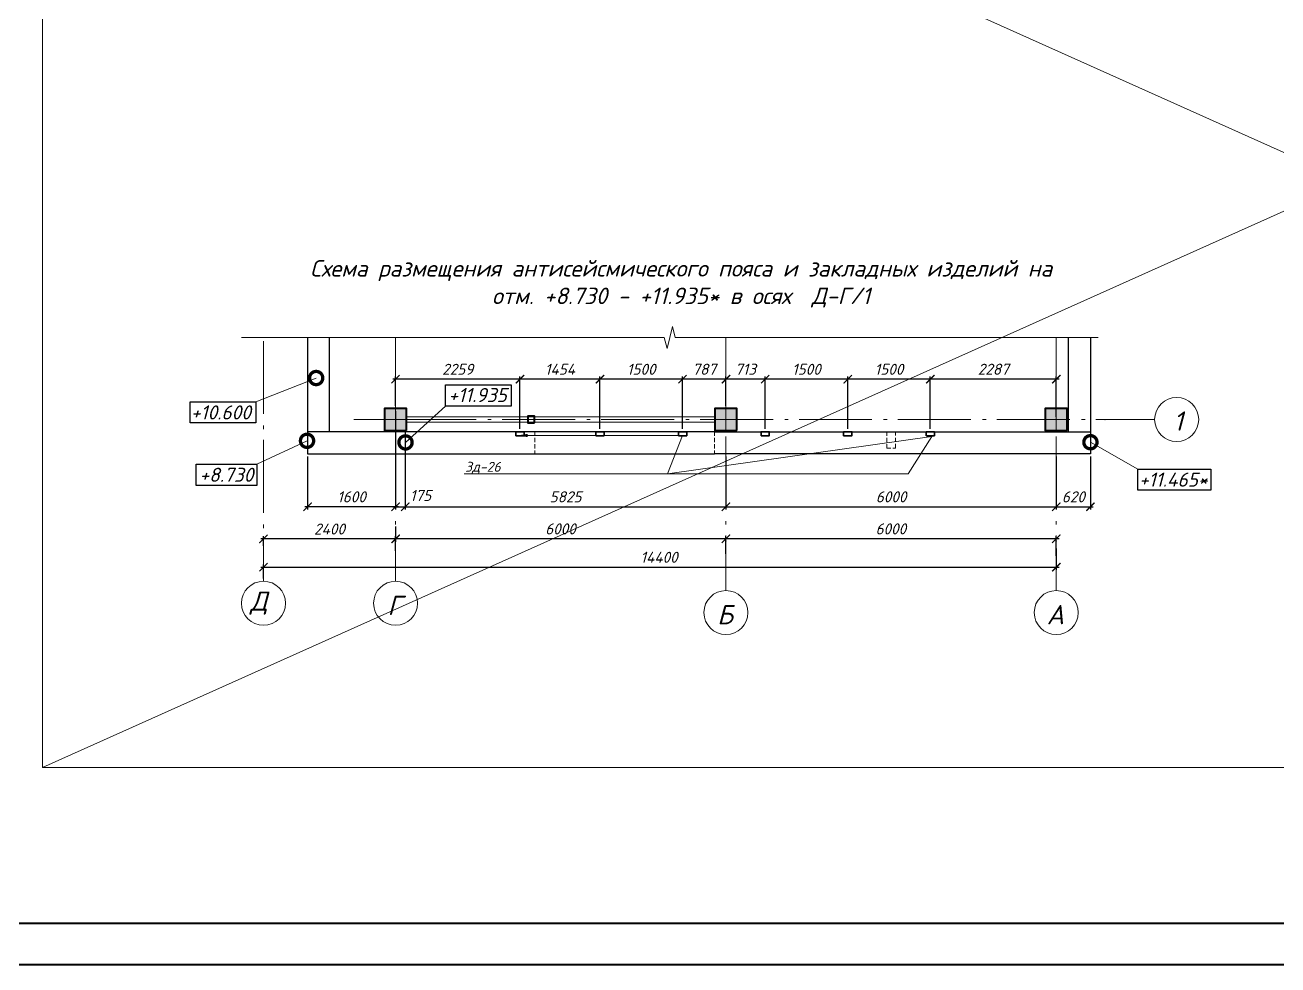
# Model space of a CAD drawing. Header units: millimetres. Extents: x -261261 to 40490, y -238222 to -44846.
# Drawn here: x -220414 to -197658, y -123214 to -106135 of the extents above; entities that cross this region are included whole.
import ezdxf
from ezdxf import colors
from ezdxf.entities.mleader import LeaderData, LeaderLine
from ezdxf.enums import TextEntityAlignment as Align
from ezdxf.math import Vec2, Vec3

# ---------------------------------------------------------------- set-up
doc = ezdxf.new("R2010")
doc.units = ezdxf.units.MM
doc.header["$MEASUREMENT"] = 0
doc.linetypes.add('Double Dashed', pattern=[1797.222233, 1325, -211.666656, 63.333344, -197.222233])
doc.linetypes.add('штриховаяX2', pattern=[38.1, 25.4, -12.7])
doc.layers.get('0').update_dxf_attribs({"lineweight": 5})
for name, color, linetype, lineweight in [('#Бетон', 10, 'Continuous', 35), ('#Выноски', 150, 'Continuous', 15), ('#Оси', 7, 'Continuous', 5), ('0_Ном._пера__99', 7, 'Continuous', 40), ('k_ Размеры', 7, 'Continuous', 15), ('колонны_Ном._пера__94', 252, 'Continuous', 13), ('колонны_Ном._пера__99', 7, 'Continuous', 40), ('Конструкции', 160, 'Continuous', 5), ('оси_Ном._пера__96', 7, 'Continuous', 5), ('оси_Ном._пера__97', 7, 'Continuous', 20), ('размеры', 7, 'Continuous', 5), ('чертеж_Ном._пера__98', 7, 'Continuous', 35)]:
    doc.layers.add(name, color=color, linetype=linetype, lineweight=lineweight)
for name, color, linetype in [('#стены наруж', 7, 'Continuous'), ('колонны', 7, 'Continuous'), ('текст', 7, 'Continuous')]:
    doc.layers.add(name, color=color, linetype=linetype)
doc.styles.add('GOST 2.304', font='isocpeui.ttf')
doc.styles.get("Standard").update_dxf_attribs({"font": 'isocpeui.ttf'})
doc.styles.add('STEP PR', font='isocpeui.ttf')
doc.dimstyles.get("Standard").update_dxf_attribs({"dimtxt": 200, "dimasz": 150, "dimexe": 50, "dimexo": 50, "dimgap": 80, "dimtad": 1, "dimdec": 0, "dimzin": 0, "dimdsep": 46, "dimtxsty": 'Standard', "dimblk": 'ARCHTICK', "dimcen": 5, "dimdle": 50, "dimadec": 0, "dimazin": 0, "dimtfac": 1, "dimtdec": 0, "dimtofl": 0, "dimtmove": 1, "dimatfit": 3, "dimfxl": 1, "dimtolj": 1, "dimtzin": 0, "dimarcsym": 0})

# ---------------------------------------------------------------- blocks, each defined once
blk = doc.blocks.new('_ArchTick')
at = {"color": 0, "linetype": 'ByBlock', "const_width": 0.15}
blk.add_lwpolyline([(-0.5, -0.5), (0.5, 0.5)], dxfattribs=at)
blk = doc.blocks.new('*D349')
at = {"layer": 'Defpoints', "color": 0, "transparency": 16777216}
for p in [(-207684, -115470), (-207684, -115792), (-201684, -115830)]:
    blk.add_point(p, dxfattribs=at)
at = {"layer": 'размеры', "color": 0, "lineweight": -2, "transparency": 16777216}
for p, q in [((-201634, -115470), (-207734, -115470)), ((-207684, -115742), (-207684, -115420)), ((-201684, -115780), (-201684, -115420))]:
    blk.add_line(p, q, dxfattribs=at)
at = {"layer": 'размеры', "color": 0, "lineweight": -2, "transparency": 16777216, "xscale": 150, "yscale": 150, "zscale": 150, "rotation": 180}
blk.add_blockref('_ArchTick', (-207684, -115470), dxfattribs=at)
at = {"layer": 'размеры', "color": 0, "lineweight": -2, "transparency": 16777216, "xscale": 150, "yscale": 150, "zscale": 150}
blk.add_blockref('_ArchTick', (-201684, -115470), dxfattribs=at)
at = {"layer": 'размеры', "color": 0, "transparency": 16777216, "insert": (-204689, -115290), "char_height": 200, "attachment_point": 5}
blk.add_mtext('\\A1;6000', dxfattribs=at)
blk = doc.blocks.new('*D350')
at = {"layer": 'Defpoints', "color": 0, "transparency": 16777216}
for p in [(-213684, -115470), (-213684, -115741), (-207684, -115792)]:
    blk.add_point(p, dxfattribs=at)
at = {"layer": 'размеры', "color": 0, "lineweight": -2, "transparency": 16777216}
for p, q in [((-207634, -115470), (-213734, -115470)), ((-213684, -115691), (-213684, -115420)), ((-207684, -115742), (-207684, -115420))]:
    blk.add_line(p, q, dxfattribs=at)
at = {"layer": 'размеры', "color": 0, "lineweight": -2, "transparency": 16777216, "xscale": 150, "yscale": 150, "zscale": 150, "rotation": 180}
blk.add_blockref('_ArchTick', (-213684, -115470), dxfattribs=at)
at = {"layer": 'размеры', "color": 0, "lineweight": -2, "transparency": 16777216, "xscale": 150, "yscale": 150, "zscale": 150}
blk.add_blockref('_ArchTick', (-207684, -115470), dxfattribs=at)
at = {"layer": 'размеры', "color": 0, "transparency": 16777216, "insert": (-210689, -115290), "char_height": 200, "attachment_point": 5}
blk.add_mtext('\\A1;6000', dxfattribs=at)
blk = doc.blocks.new('*D351')
at = {"layer": 'Defpoints', "color": 0, "transparency": 16777216}
for p in [(-201684, -115597), (-201684, -115986), (-216084, -116242)]:
    blk.add_point(p, dxfattribs=at)
at = {"layer": 'размеры', "color": 0, "lineweight": -2, "transparency": 16777216}
for p, q in [((-201684, -115647), (-201684, -116036)), ((-216134, -115986), (-201634, -115986)), ((-216084, -116192), (-216084, -115936))]:
    blk.add_line(p, q, dxfattribs=at)
at = {"layer": 'размеры', "color": 0, "lineweight": -2, "transparency": 16777216, "xscale": 150, "yscale": 150, "zscale": 150, "rotation": 180}
blk.add_blockref('_ArchTick', (-216084, -115986), dxfattribs=at)
at = {"layer": 'размеры', "color": 0, "lineweight": -2, "transparency": 16777216, "xscale": 150, "yscale": 150, "zscale": 150}
blk.add_blockref('_ArchTick', (-201684, -115986), dxfattribs=at)
at = {"layer": 'размеры', "color": 0, "transparency": 16777216, "insert": (-208898, -115806), "char_height": 200, "attachment_point": 5}
blk.add_mtext('\\A1;14400', dxfattribs=at)
blk = doc.blocks.new('*D352')
at = {"layer": 'Defpoints', "color": 0, "transparency": 16777216}
for p in [(-213684, -115198), (-216084, -115473), (-216084, -115649)]:
    blk.add_point(p, dxfattribs=at)
at = {"layer": 'размеры', "color": 0, "lineweight": -2, "transparency": 16777216}
for p, q in [((-213684, -115248), (-213684, -115523)), ((-213634, -115473), (-216134, -115473)), ((-216084, -115599), (-216084, -115423))]:
    blk.add_line(p, q, dxfattribs=at)
at = {"layer": 'размеры', "color": 0, "lineweight": -2, "transparency": 16777216, "xscale": 150, "yscale": 150, "zscale": 150, "rotation": 180}
blk.add_blockref('_ArchTick', (-216084, -115473), dxfattribs=at)
at = {"layer": 'размеры', "color": 0, "lineweight": -2, "transparency": 16777216, "xscale": 150, "yscale": 150, "zscale": 150}
blk.add_blockref('_ArchTick', (-213684, -115473), dxfattribs=at)
at = {"layer": 'размеры', "color": 0, "transparency": 16777216, "insert": (-214884, -115293), "char_height": 200, "attachment_point": 5}
blk.add_mtext('\\A1;2400', dxfattribs=at)
blk = doc.blocks.new('Колонна_15_1', base_point=(22379, 71856))
at = {"layer": 'колонны_Ном._пера__94', "linetype": 'Continuous', "true_color": 0x7d7d7d}
blk.add_hatch(color=8, dxfattribs=at).paths.add_polyline_path([(22179, 71647), (22579, 71647), (22579, 72047), (22179, 72047)])
blk.add_hatch(color=8, dxfattribs=at).paths.add_polyline_path([(22179, 71647), (22579, 71647), (22579, 72047), (22179, 72047)])
at = {"layer": 'колонны_Ном._пера__99', "linetype": 'Continuous', "flags": 128}
blk.add_lwpolyline([(22179, 71647), (22579, 71647), (22579, 72047), (22179, 72047)], close=True, dxfattribs=at)
at = {"layer": 'колонны_Ном._пера__99', "color": 8, "linetype": 'Continuous', "true_color": 0x737373, "flags": 128}
blk.add_lwpolyline([(22179, 71647), (22579, 71647), (22579, 72047), (22179, 72047)], close=True, dxfattribs=at)
at = {"layer": 'оси_Ном._пера__96', "color": 253, "lineweight": 5, "true_color": 0x9c9c9c}
for points in [[(22379, 72047), (22379, 71647)], [(22379, 72047), (22379, 71647)], [(22179, 71847), (22579, 71847)], [(22179, 71847), (22579, 71847)]]:
    blk.add_lwpolyline(points, dxfattribs=at)
blk = doc.blocks.new('Связ001')
at = {"layer": 'Конструкции', "color": 102, "linetype": 'Continuous', "lineweight": 9}
blk.add_lwpolyline([(5837, 0), (5837, 100), (0, 100), (0, 0), (5837, 0)], dxfattribs=at)
blk = doc.blocks.new('*U369')
at = {"color": 0, "linetype": 'ByBlock', "lineweight": -2}
for p, q in [((47.99, 0), (48.31, 1.25)), ((48.31, 1.25), (48.93, -1.25)), ((47.99, 0), (0, 0)), ((48.93, -1.25), (49.24, 0)), ((97.24, 0), (49.24, 0))]:
    blk.add_line(p, q, dxfattribs=at)
blk = doc.blocks.new('_DotSmall')
at = {"color": 0, "linetype": 'ByBlock', "const_width": 0.5}
blk.add_lwpolyline([(-0.0625, 0, 1), (0.0625, 0, 1)], format="xyb", close=True, dxfattribs=at)
blk = doc.blocks.new('*D361')
at = {"color": 0, "lineweight": -2, "transparency": 16777216}
for p, q in [((-213684, -113154), (-213684, -114938)), ((-213509, -113574), (-213509, -114938)), ((-213734, -114888), (-213459, -114888))]:
    blk.add_line(p, q, dxfattribs=at)
at = {"layer": 'Defpoints', "color": 0, "transparency": 16777216}
for p in [(-213684, -113104), (-213509, -113524), (-213509, -114888)]:
    blk.add_point(p, dxfattribs=at)
at = {"color": 0, "lineweight": -2, "transparency": 16777216, "xscale": 150, "yscale": 150, "zscale": 150, "rotation": 180}
blk.add_blockref('_ArchTick', (-213684, -114888), dxfattribs=at)
at = {"color": 0, "lineweight": -2, "transparency": 16777216, "xscale": 150, "yscale": 150, "zscale": 150}
blk.add_blockref('_ArchTick', (-213509, -114888), dxfattribs=at)
at = {"color": 0, "transparency": 16777216, "insert": (-213230, -114684), "char_height": 200, "attachment_point": 5}
blk.add_mtext('\\A1;175', dxfattribs=at)
blk = doc.blocks.new('*D362')
at = {"color": 0, "lineweight": -2, "transparency": 16777216}
for p, q in [((-213684, -113574), (-213684, -114938)), ((-215284, -113974), (-215284, -114938)), ((-213634, -114888), (-215334, -114888))]:
    blk.add_line(p, q, dxfattribs=at)
at = {"layer": 'Defpoints', "color": 0, "transparency": 16777216}
for p in [(-213684, -113524), (-215284, -113924), (-215284, -114888)]:
    blk.add_point(p, dxfattribs=at)
at = {"color": 0, "lineweight": -2, "transparency": 16777216, "xscale": 150, "yscale": 150, "zscale": 150, "rotation": 180}
blk.add_blockref('_ArchTick', (-215284, -114888), dxfattribs=at)
at = {"color": 0, "lineweight": -2, "transparency": 16777216, "xscale": 150, "yscale": 150, "zscale": 150}
blk.add_blockref('_ArchTick', (-213684, -114888), dxfattribs=at)
at = {"color": 0, "transparency": 16777216, "insert": (-214484, -114708), "char_height": 200, "attachment_point": 5}
blk.add_mtext('\\A1;1600', dxfattribs=at)
blk = doc.blocks.new('*D363')
at = {"color": 0, "lineweight": -2, "transparency": 16777216}
for p, q in [((-213509, -113574), (-213509, -114938)), ((-207684, -113974), (-207684, -114938)), ((-213559, -114888), (-207634, -114888))]:
    blk.add_line(p, q, dxfattribs=at)
at = {"layer": 'Defpoints', "color": 0, "transparency": 16777216}
for p in [(-213509, -113524), (-207684, -113924), (-207684, -114888)]:
    blk.add_point(p, dxfattribs=at)
at = {"color": 0, "lineweight": -2, "transparency": 16777216, "xscale": 150, "yscale": 150, "zscale": 150, "rotation": 180}
blk.add_blockref('_ArchTick', (-213509, -114888), dxfattribs=at)
at = {"color": 0, "lineweight": -2, "transparency": 16777216, "xscale": 150, "yscale": 150, "zscale": 150}
blk.add_blockref('_ArchTick', (-207684, -114888), dxfattribs=at)
at = {"color": 0, "transparency": 16777216, "insert": (-210597, -114708), "char_height": 200, "attachment_point": 5}
blk.add_mtext('\\A1;5825', dxfattribs=at)
blk = doc.blocks.new('*D364')
at = {"color": 0, "lineweight": -2, "transparency": 16777216}
for p, q in [((-207684, -113974), (-207684, -114938)), ((-201684, -113974), (-201684, -114938)), ((-207734, -114888), (-201634, -114888))]:
    blk.add_line(p, q, dxfattribs=at)
at = {"layer": 'Defpoints', "color": 0, "transparency": 16777216}
for p in [(-207684, -113924), (-201684, -113924), (-201684, -114888)]:
    blk.add_point(p, dxfattribs=at)
at = {"color": 0, "lineweight": -2, "transparency": 16777216, "xscale": 150, "yscale": 150, "zscale": 150, "rotation": 180}
blk.add_blockref('_ArchTick', (-207684, -114888), dxfattribs=at)
at = {"color": 0, "lineweight": -2, "transparency": 16777216, "xscale": 150, "yscale": 150, "zscale": 150}
blk.add_blockref('_ArchTick', (-201684, -114888), dxfattribs=at)
at = {"color": 0, "transparency": 16777216, "insert": (-204684, -114708), "char_height": 200, "attachment_point": 5}
blk.add_mtext('\\A1;6000', dxfattribs=at)
blk = doc.blocks.new('*D365')
at = {"color": 0, "lineweight": -2, "transparency": 16777216}
for p, q in [((-201684, -113974), (-201684, -114938)), ((-201064, -113974), (-201064, -114938)), ((-201734, -114888), (-201014, -114888))]:
    blk.add_line(p, q, dxfattribs=at)
at = {"layer": 'Defpoints', "color": 0, "transparency": 16777216}
for p in [(-201684, -113924), (-201064, -113924), (-201064, -114888)]:
    blk.add_point(p, dxfattribs=at)
at = {"color": 0, "lineweight": -2, "transparency": 16777216, "xscale": 150, "yscale": 150, "zscale": 150, "rotation": 180}
blk.add_blockref('_ArchTick', (-201684, -114888), dxfattribs=at)
at = {"color": 0, "lineweight": -2, "transparency": 16777216, "xscale": 150, "yscale": 150, "zscale": 150}
blk.add_blockref('_ArchTick', (-201064, -114888), dxfattribs=at)
at = {"color": 0, "transparency": 16777216, "insert": (-201374, -114708), "char_height": 200, "attachment_point": 5}
blk.add_mtext('\\A1;620', dxfattribs=at)
blk = doc.blocks.new('*D353')
at = {"layer": 'Defpoints', "color": 0, "transparency": 16777216}
for p in [(-203972, -112570), (-201684, -113304), (-203972, -113524)]:
    blk.add_point(p, dxfattribs=at)
at = {"layer": 'k_ Размеры', "color": 0, "lineweight": -2, "transparency": 16777216}
for p, q in [((-201634, -112570), (-204022, -112570)), ((-203972, -113474), (-203972, -112520)), ((-201684, -113254), (-201684, -112520))]:
    blk.add_line(p, q, dxfattribs=at)
at = {"layer": 'k_ Размеры', "color": 0, "lineweight": -2, "transparency": 16777216, "xscale": 150, "yscale": 150, "zscale": 150, "rotation": 180}
blk.add_blockref('_ArchTick', (-203972, -112570), dxfattribs=at)
at = {"layer": 'k_ Размеры', "color": 0, "lineweight": -2, "transparency": 16777216, "xscale": 150, "yscale": 150, "zscale": 150}
blk.add_blockref('_ArchTick', (-201684, -112570), dxfattribs=at)
at = {"layer": 'k_ Размеры', "color": 0, "transparency": 16777216, "insert": (-202828, -112389), "char_height": 200, "attachment_point": 5}
blk.add_mtext('\\A1;2287', dxfattribs=at)
blk = doc.blocks.new('*D354')
at = {"layer": 'Defpoints', "color": 0, "transparency": 16777216}
for p in [(-205472, -112570), (-205472, -113524), (-203972, -113524)]:
    blk.add_point(p, dxfattribs=at)
at = {"layer": 'k_ Размеры', "color": 0, "lineweight": -2, "transparency": 16777216}
for p, q in [((-203922, -112570), (-205522, -112570)), ((-205472, -113474), (-205472, -112520)), ((-203972, -113474), (-203972, -112520))]:
    blk.add_line(p, q, dxfattribs=at)
at = {"layer": 'k_ Размеры', "color": 0, "lineweight": -2, "transparency": 16777216, "xscale": 150, "yscale": 150, "zscale": 150, "rotation": 180}
blk.add_blockref('_ArchTick', (-205472, -112570), dxfattribs=at)
at = {"layer": 'k_ Размеры', "color": 0, "lineweight": -2, "transparency": 16777216, "xscale": 150, "yscale": 150, "zscale": 150}
blk.add_blockref('_ArchTick', (-203972, -112570), dxfattribs=at)
at = {"layer": 'k_ Размеры', "color": 0, "transparency": 16777216, "insert": (-204722, -112390), "char_height": 200, "attachment_point": 5}
blk.add_mtext('\\A1;1500', dxfattribs=at)
blk = doc.blocks.new('*D355')
at = {"layer": 'Defpoints', "color": 0, "transparency": 16777216}
for p in [(-206972, -112570), (-206972, -113524), (-205472, -113524)]:
    blk.add_point(p, dxfattribs=at)
at = {"layer": 'k_ Размеры', "color": 0, "lineweight": -2, "transparency": 16777216}
for p, q in [((-205422, -112570), (-207022, -112570)), ((-206972, -113474), (-206972, -112520)), ((-205472, -113474), (-205472, -112520))]:
    blk.add_line(p, q, dxfattribs=at)
at = {"layer": 'k_ Размеры', "color": 0, "lineweight": -2, "transparency": 16777216, "xscale": 150, "yscale": 150, "zscale": 150, "rotation": 180}
blk.add_blockref('_ArchTick', (-206972, -112570), dxfattribs=at)
at = {"layer": 'k_ Размеры', "color": 0, "lineweight": -2, "transparency": 16777216, "xscale": 150, "yscale": 150, "zscale": 150}
blk.add_blockref('_ArchTick', (-205472, -112570), dxfattribs=at)
at = {"layer": 'k_ Размеры', "color": 0, "transparency": 16777216, "insert": (-206222, -112390), "char_height": 200, "attachment_point": 5}
blk.add_mtext('\\A1;1500', dxfattribs=at)
blk = doc.blocks.new('*D356')
at = {"layer": 'Defpoints', "color": 0, "transparency": 16777216}
for p in [(-207684, -112570), (-207684, -113102), (-206972, -113524)]:
    blk.add_point(p, dxfattribs=at)
at = {"layer": 'k_ Размеры', "color": 0, "lineweight": -2, "transparency": 16777216}
for p, q in [((-206922, -112570), (-207734, -112570)), ((-207684, -113052), (-207684, -112520)), ((-206972, -113474), (-206972, -112520))]:
    blk.add_line(p, q, dxfattribs=at)
at = {"layer": 'k_ Размеры', "color": 0, "lineweight": -2, "transparency": 16777216, "xscale": 150, "yscale": 150, "zscale": 150, "rotation": 180}
blk.add_blockref('_ArchTick', (-207684, -112570), dxfattribs=at)
at = {"layer": 'k_ Размеры', "color": 0, "lineweight": -2, "transparency": 16777216, "xscale": 150, "yscale": 150, "zscale": 150}
blk.add_blockref('_ArchTick', (-206972, -112570), dxfattribs=at)
at = {"layer": 'k_ Размеры', "color": 0, "transparency": 16777216, "insert": (-207328, -112389), "char_height": 200, "attachment_point": 5}
blk.add_mtext('\\A1;713', dxfattribs=at)
blk = doc.blocks.new('*D357')
at = {"layer": 'Defpoints', "color": 0, "transparency": 16777216}
for p in [(-208472, -112570), (-207684, -113102), (-208472, -113524)]:
    blk.add_point(p, dxfattribs=at)
at = {"layer": 'k_ Размеры', "color": 0, "lineweight": -2, "transparency": 16777216}
for p, q in [((-207634, -112570), (-208522, -112570)), ((-208472, -113474), (-208472, -112520)), ((-207684, -113052), (-207684, -112520))]:
    blk.add_line(p, q, dxfattribs=at)
at = {"layer": 'k_ Размеры', "color": 0, "lineweight": -2, "transparency": 16777216, "xscale": 150, "yscale": 150, "zscale": 150, "rotation": 180}
blk.add_blockref('_ArchTick', (-208472, -112570), dxfattribs=at)
at = {"layer": 'k_ Размеры', "color": 0, "lineweight": -2, "transparency": 16777216, "xscale": 150, "yscale": 150, "zscale": 150}
blk.add_blockref('_ArchTick', (-207684, -112570), dxfattribs=at)
at = {"layer": 'k_ Размеры', "color": 0, "transparency": 16777216, "insert": (-208078, -112389), "char_height": 200, "attachment_point": 5}
blk.add_mtext('\\A1;787', dxfattribs=at)
blk = doc.blocks.new('*D358')
at = {"layer": 'Defpoints', "color": 0, "transparency": 16777216}
for p in [(-209972, -112570), (-209972, -113524), (-208472, -113524)]:
    blk.add_point(p, dxfattribs=at)
at = {"layer": 'k_ Размеры', "color": 0, "lineweight": -2, "transparency": 16777216}
for p, q in [((-208422, -112570), (-210022, -112570)), ((-209972, -113474), (-209972, -112520)), ((-208472, -113474), (-208472, -112520))]:
    blk.add_line(p, q, dxfattribs=at)
at = {"layer": 'k_ Размеры', "color": 0, "lineweight": -2, "transparency": 16777216, "xscale": 150, "yscale": 150, "zscale": 150, "rotation": 180}
blk.add_blockref('_ArchTick', (-209972, -112570), dxfattribs=at)
at = {"layer": 'k_ Размеры', "color": 0, "lineweight": -2, "transparency": 16777216, "xscale": 150, "yscale": 150, "zscale": 150}
blk.add_blockref('_ArchTick', (-208472, -112570), dxfattribs=at)
at = {"layer": 'k_ Размеры', "color": 0, "transparency": 16777216, "insert": (-209222, -112390), "char_height": 200, "attachment_point": 5}
blk.add_mtext('\\A1;1500', dxfattribs=at)
blk = doc.blocks.new('*D359')
at = {"layer": 'Defpoints', "color": 0, "transparency": 16777216}
for p in [(-211425, -112570), (-211425, -113524), (-209972, -113524)]:
    blk.add_point(p, dxfattribs=at)
at = {"layer": 'k_ Размеры', "color": 0, "lineweight": -2, "transparency": 16777216}
for p, q in [((-209922, -112570), (-211475, -112570)), ((-211425, -113474), (-211425, -112520)), ((-209972, -113474), (-209972, -112520))]:
    blk.add_line(p, q, dxfattribs=at)
at = {"layer": 'k_ Размеры', "color": 0, "lineweight": -2, "transparency": 16777216, "xscale": 150, "yscale": 150, "zscale": 150, "rotation": 180}
blk.add_blockref('_ArchTick', (-211425, -112570), dxfattribs=at)
at = {"layer": 'k_ Размеры', "color": 0, "lineweight": -2, "transparency": 16777216, "xscale": 150, "yscale": 150, "zscale": 150}
blk.add_blockref('_ArchTick', (-209972, -112570), dxfattribs=at)
at = {"layer": 'k_ Размеры', "color": 0, "transparency": 16777216, "insert": (-210698, -112390), "char_height": 200, "attachment_point": 5}
blk.add_mtext('\\A1;1454', dxfattribs=at)
blk = doc.blocks.new('*D360')
at = {"layer": 'Defpoints', "color": 0, "transparency": 16777216}
for p in [(-213684, -112570), (-213684, -113104), (-211425, -113524)]:
    blk.add_point(p, dxfattribs=at)
at = {"layer": 'k_ Размеры', "color": 0, "lineweight": -2, "transparency": 16777216}
for p, q in [((-211375, -112570), (-213734, -112570)), ((-213684, -113054), (-213684, -112520)), ((-211425, -113474), (-211425, -112520))]:
    blk.add_line(p, q, dxfattribs=at)
at = {"layer": 'k_ Размеры', "color": 0, "lineweight": -2, "transparency": 16777216, "xscale": 150, "yscale": 150, "zscale": 150, "rotation": 180}
blk.add_blockref('_ArchTick', (-213684, -112570), dxfattribs=at)
at = {"layer": 'k_ Размеры', "color": 0, "lineweight": -2, "transparency": 16777216, "xscale": 150, "yscale": 150, "zscale": 150}
blk.add_blockref('_ArchTick', (-211425, -112570), dxfattribs=at)
at = {"layer": 'k_ Размеры', "color": 0, "transparency": 16777216, "insert": (-212555, -112390), "char_height": 200, "attachment_point": 5}
blk.add_mtext('\\A1;2259', dxfattribs=at)

msp = doc.modelspace()

# ---------------------------------------------------------------- linework, layer by layer
at = {"layer": '#Бетон'}
for points in [[(-211500.3, -113599), (-211350.3, -113599), (-211350.3, -113524), (-211500.3, -113524), (-211500.3, -113599)], [(-210046.6, -113599), (-209896.6, -113599), (-209896.6, -113524), (-210046.6, -113524), (-210046.6, -113599)], [(-208546.6, -113599), (-208396.6, -113599), (-208396.6, -113524), (-208546.6, -113524), (-208546.6, -113599)], [(-207046.6, -113599), (-206896.6, -113599), (-206896.6, -113524), (-207046.6, -113524), (-207046.6, -113599)], [(-205546.6, -113599), (-205396.6, -113599), (-205396.6, -113524), (-205546.6, -113524), (-205546.6, -113599)], [(-204046.6, -113599), (-203896.6, -113599), (-203896.6, -113524), (-204046.6, -113524), (-204046.6, -113599)]]:
    msp.add_lwpolyline(points, dxfattribs=at)
at = {"layer": '#Бетон', "linetype": 'штриховаяX2', "lineweight": 9, "ltscale": 3}
for points in [[(-211153.9, -113524), (-211153.9, -113924)], [(-207894.2, -113524), (-207894.2, -113924)]]:
    msp.add_lwpolyline(points, dxfattribs=at)
msp.add_lwpolyline([(-204764.2, -113524), (-204764.2, -113824), (-204604.2, -113824), (-204604.2, -113524)], close=True, dxfattribs=at)
at = {"layer": '#стены наруж', "lineweight": 30}
msp.add_line((-213509.2, -113524), (-213509.2, -113924), dxfattribs=at)
for points in [[(-215284.2, -111815.3), (-215284.2, -113924), (-207894.2, -113924)], [(-214884.2, -113524), (-214884.2, -111815.3)], [(-201464.2, -113524), (-201464.2, -111815.3)], [(-201064.2, -111815.3), (-201064.2, -113924)], [(-207894.2, -113524), (-215284.2, -113524)], [(-207894.2, -113524), (-201064.2, -113524)], [(-201064.2, -113924), (-207894.2, -113924)]]:
    msp.add_lwpolyline(points, dxfattribs=at)
at = {"color": 3, "lineweight": 40}
for points in [[(-238376.9, -44845.8), (-11282.4, -44845.8), (-11282.4, -123214.4), (-238376.9, -123214.4)], [(-237626.3, -45596.4), (-12033, -45596.4), (-12033, -122463.8), (-237626.3, -122463.8)]]:
    msp.add_lwpolyline(points, close=True, dxfattribs=at)
msp.add_lwpolyline([(-220094.7, -98336.6), (-172624.4, -98336.6), (-172624.4, -119626.1), (-220094.7, -119626.1)], close=True)
for points in [[(-220094.7, -98336.6), (-172624.4, -119626.1)], [(-220094.7, -119626.1), (-172624.4, -98336.6)]]:
    msp.add_lwpolyline(points)
at = {"layer": 'Defpoints', "color": 8, "linetype": 'штриховаяX2', "lineweight": 5, "ltscale": 5, "true_color": 0x737373, "const_width": 0.5}
msp.add_lwpolyline([(-201484.2, -111815.3), (-201484.2, -113104), (-201884.2, -113104), (-201884.2, -111815.3)], dxfattribs=at)
at = {"layer": 'колонны_Ном._пера__99', "linetype": 'Continuous', "flags": 128}
msp.add_lwpolyline([(-211163.9, -113363.7), (-211163.9, -113243.7), (-211283.9, -113243.7), (-211283.9, -113363.7)], close=True, dxfattribs=at)
at = {"layer": 'оси_Ном._пера__96', "linetype": 'Double Dashed'}
for p, q in [((-216084.2, -111877.4), (-216084.2, -115573)), ((-213684.2, -111815.3), (-213684.2, -115341.9)), ((-207684.2, -111815.3), (-207684.2, -115510.9)), ((-213545.3, -113303.7), (-214445.3, -113303.7)), ((-213684.2, -115341.9), (-213684.2, -116241.9)), ((-216084.2, -115510.9), (-216084.2, -116241.9)), ((-207684.2, -115510.9), (-207684.2, -116410.9))]:
    msp.add_line(p, q, dxfattribs=at)
at = {"layer": 'оси_Ном._пера__96', "linetype": 'Double Dashed', "lineweight": 5}
for p, q in [((-201684.2, -111815.3), (-201684.2, -115510.9)), ((-213545.3, -113303.7), (-200797.6, -113303.7)), ((-200797.6, -113303.7), (-199897.6, -113303.7)), ((-201684.2, -115510.9), (-201684.2, -116410.9))]:
    msp.add_line(p, q, dxfattribs=at)
at = {"layer": 'оси_Ном._пера__96', "linetype": 'Double Dashed'}
for p in [(-200797.6, -113303.7), (-200797.6, -113303.7), (-213684.2, -115341.9), (-213684.2, -115341.9), (-207684.2, -115510.9), (-207684.2, -115510.9), (-201684.2, -115510.9), (-201684.2, -115510.9)]:
    msp.add_point(p, dxfattribs=at)
at = {"layer": 'оси_Ном._пера__97', "linetype": 'Continuous'}
for centre, major_axis, start_param, end_param in [((-199497.6, -113303.7), (-282.8, 282.8), 3.9269908, 10.2101761), ((-216084.2, -116641.9), (-282.8, 282.8), 2.3561945, 8.6393798), ((-213684.2, -116641.9), (-282.8, -282.8), 0.7853982, 7.0685835), ((-207684.2, -116810.9), (-282.8, 282.8), 2.3561945, 8.6393798), ((-201684.2, -116810.9), (-282.8, 282.8), 2.3561945, 8.6393798)]:
    msp.add_ellipse(centre, major_axis=major_axis, ratio=1, start_param=start_param, end_param=end_param, dxfattribs=at)
at = {"layer": 'текст'}
for points in [[(-212775.1, -112674.9), (-211587, -112674.9), (-211587, -113058.9), (-212775.1, -113058.9), (-212775.1, -112674.9)], [(-217412.4, -112982.2), (-216219.9, -112982.2), (-216219.9, -113366.2), (-217412.4, -113366.2), (-217412.4, -112982.2)], [(-217306.8, -114115.5), (-216204.9, -114115.5), (-216204.9, -114499.5), (-217306.8, -114499.5), (-217306.8, -114115.5)], [(-200202.3, -114202.7), (-198874.4, -114202.7), (-198874.4, -114586.7), (-200202.3, -114586.7), (-200202.3, -114202.7)]]:
    msp.add_lwpolyline(points, dxfattribs=at)

# ---------------------------------------------------------------- block references
at = {"xscale": -160, "yscale": 160, "zscale": 160, "rotation": 180}
msp.add_blockref('*U369', (-216482.1, -111815.3), dxfattribs=at)
at = {"layer": 'колонны', "rotation": 90}
for p in [(-213693.1, -113303.7), (-207693.1, -113302.4), (-201693.1, -113304)]:
    msp.add_blockref('Колонна_15_1', p, dxfattribs=at)
at = {"layer": 'чертеж_Ном._пера__98', "linetype": 'Continuous', "lineweight": 5, "xscale": 0.9584354169361498, "zscale": 1000, "rotation": 180}
msp.add_blockref('Связ001', (-207884.2, -113252.1), dxfattribs=at)

# ---------------------------------------------------------------- texts
at = {"layer": '#Оси', "linetype": 'Continuous', "ltscale": 100, "style": 'GOST 2.304'}
for s, p in [('1', (-199470.3, -113331.1)), ('Д', (-216167.2, -116603.2)), ('Г', (-213700.5, -116679.5)), ('Б', (-207700.5, -116848.5)), ('А', (-201700.5, -116848.5))]:
    msp.add_text(s, height=350, dxfattribs=at).set_placement(p, align=Align.MIDDLE_CENTER)
at = {"layer": '0_Ном._пера__99', "linetype": 'Continuous', "insert": (-208498, -110836.7), "char_height": 300, "width": 13692.351, "attachment_point": 5}
msp.add_mtext('Схема размещения антисейсмического пояса и закладных изделий на отм. +8.730 - +11.935* {\\C1;в осях  Д-Г/1}', dxfattribs=at)
at = {"layer": 'текст', "style": 'STEP PR'}
for s, p in [('+11.935', (-212194.4, -112857.9)), ('+10.600', (-216856.9, -113174.2)), ('+8.730', (-216755.9, -114307.5)), ('+11.465*', (-199559.8, -114394.7))]:
    msp.add_text(s, height=256, dxfattribs=at).set_placement(p, align=Align.MIDDLE_CENTER)

# ---------------------------------------------------------------- dimensions: what is measured, and where the dimension line sits
dim = msp.add_linear_dim(base=(-213509.2, -114887.7), p1=(-213684.2, -113103.7), p2=(-213509.2, -113524), angle=180, dimstyle='Standard')
dim.commit()
dim.dimension.update_dxf_attribs({"geometry": '*D361', "text_midpoint": (-213229.9, -114865), "dimtype": 160})
for base, p1, p2, picture, middle in [((-215284.2, -114887.7), (-213684.2, -113524), (-215284.2, -113924), '*D362', (-214484.2, -114707.7)), ((-207684.2, -114887.7), (-213509.2, -113524), (-207684.2, -113924), '*D363', (-210596.7, -114707.7)), ((-201684.2, -114887.7), (-207684.2, -113924), (-201684.2, -113924), '*D364', (-204684.2, -114707.7)), ((-201064.2, -114887.7), (-201684.2, -113924), (-201064.2, -113924), '*D365', (-201374.2, -114707.7))]:
    dim = msp.add_linear_dim(base=base, p1=p1, p2=p2, angle=180, dimstyle='Standard')
    dim.commit()
    dim.dimension.update_dxf_attribs({"geometry": picture, "text_midpoint": middle})
at = {"layer": 'k_ Размеры'}
for base, p1, p2, picture, middle in [((-213684.2, -112569.9), (-211425.3, -113524), (-213684.2, -113103.7), '*D360', (-212554.8, -112389.9)), ((-211425.3, -112569.9), (-209971.6, -113524), (-211425.3, -113524), '*D359', (-210698.5, -112389.9)), ((-209971.6, -112569.9), (-208471.6, -113524), (-209971.6, -113524), '*D358', (-209221.6, -112389.9)), ((-208471.6, -112569.9), (-207684.2, -113102.4), (-208471.6, -113524), '*D357', (-208077.9, -112388.6)), ((-207684.2, -112569.9), (-206971.6, -113524), (-207684.2, -113102.4), '*D356', (-207327.9, -112388.6)), ((-206971.6, -112569.9), (-205471.6, -113524), (-206971.6, -113524), '*D355', (-206221.6, -112389.9)), ((-205471.6, -112569.9), (-203971.6, -113524), (-205471.6, -113524), '*D354', (-204721.6, -112389.9)), ((-203971.6, -112569.9), (-201684.2, -113304), (-203971.6, -113524), '*D353', (-202827.9, -112388.6))]:
    dim = msp.add_linear_dim(base=base, p1=p1, p2=p2, angle=180, dimstyle='Standard', dxfattribs=at)
    dim.commit()
    dim.dimension.update_dxf_attribs({"geometry": picture, "text_midpoint": middle})
at = {"layer": 'размеры'}
dim = msp.add_linear_dim(base=(-216084.2, -115473.1), p1=(-213684.2, -115198.2), p2=(-216084.2, -115648.8), angle=180, dimstyle='Standard', dxfattribs=at)
dim.commit()
dim.dimension.update_dxf_attribs({"geometry": '*D352', "text_midpoint": (-214884.2, -115293.1)})
for base, p1, p2, picture, middle in [((-213684.2, -115470.4), (-207684.2, -115791.9), (-213684.2, -115741.5), '*D350', (-210689, -115470.4)), ((-207684.2, -115470.4), (-201684.2, -115830.2), (-207684.2, -115791.9), '*D349', (-204689, -115470.4))]:
    dim = msp.add_linear_dim(base=base, p1=p1, p2=p2, angle=180, dimstyle='Standard', dxfattribs=at)
    dim.commit()
    dim.dimension.update_dxf_attribs({"geometry": picture, "text_midpoint": middle, "dimtype": 160})
dim = msp.add_linear_dim(base=(-201684.2, -115986.3), p1=(-216084.2, -116241.9), p2=(-201684.2, -115597.4), dimstyle='Standard', dxfattribs=at)
dim.commit()
dim.dimension.update_dxf_attribs({"geometry": '*D351', "text_midpoint": (-208898.5, -115986.3), "dimtype": 160})

# ---------------------------------------------------------------- leaders
at = {"layer": '#Выноски'}
ml = msp.add_multileader_mtext('Standard', dxfattribs=at)
ml.set_content('\\A1; ', color=256, style='STEP PR')
ml.set_leader_properties(color=256, linetype='ByLayer', lineweight=-1)
ml.set_arrow_properties(name='DOTSMALL')
ml.build(insert=Vec2(0, 0))
ml.multileader.update_dxf_attribs({"text_left_attachment_type": 6, "text_right_attachment_type": 6, "dogleg_length": 0, "arrow_head_size": 480, "scale": 0.8})
ctx = ml.context
ctx.base_point, ctx.scale, ctx.char_height, ctx.arrow_head_size, ctx.landing_gap_size, ctx.plane_origin = Vec3(-216918.1, -112982.2), 0.8, 480, 480, 200, Vec3(-160200.2, -161001.4)
ctx.left_attachment, ctx.right_attachment, ctx.text_align_type = 6, 6, 1
notes = []
notes.append((ctx, [(1, (1, 1, 0), (-216219.9, -112982.2), (-1, 0), 0, [(1, [(-215126.9, -112549)], 0, [])])]))
ctx.mtext.insert, ctx.mtext.rotation, ctx.mtext.width, ctx.mtext.defined_height, ctx.mtext.alignment, ctx.mtext.flow_direction = Vec3(-216569, -112502.2), 6.2831853, 1386.881, 464.8, 2, 5
ml = msp.add_multileader_mtext('Standard', dxfattribs=at)
ml.set_content('\\A1; ', color=256, style='STEP PR')
ml.set_leader_properties(color=256, linetype='ByLayer', lineweight=-1)
ml.set_arrow_properties(name='DOTSMALL')
ml.build(insert=Vec2(0, 0))
ml.multileader.update_dxf_attribs({"text_left_attachment_type": 6, "text_right_attachment_type": 6, "dogleg_length": 0, "arrow_head_size": 480, "scale": 0.8})
ctx = ml.context
ctx.base_point, ctx.scale, ctx.char_height, ctx.arrow_head_size, ctx.landing_gap_size, ctx.plane_origin = Vec3(-212775.1, -113058.9), 0.8, 480, 480, 200, Vec3(-158577.1, -162171.6)
ctx.left_attachment, ctx.right_attachment, ctx.text_align_type = 6, 6, 1
notes.append((ctx, [(0, (1, 1, 0), (-212775.1, -113058.9), (1, 0), 0, [(1, [(-213503.8, -113719.2)], 0, [])])]))
ctx.mtext.insert, ctx.mtext.rotation, ctx.mtext.width, ctx.mtext.defined_height, ctx.mtext.alignment, ctx.mtext.flow_direction = Vec3(-212426, -112578.9), 6.2831853, 1386.881, 464.8, 2, 5
ml = msp.add_multileader_mtext('Standard', dxfattribs=at)
ml.set_content('\\A1; ', color=256, style='STEP PR')
ml.set_leader_properties(color=256, linetype='ByLayer', lineweight=-1)
ml.set_arrow_properties(name='DOTSMALL')
ml.build(insert=Vec2(0, 0))
ml.multileader.update_dxf_attribs({"text_left_attachment_type": 6, "text_right_attachment_type": 6, "dogleg_length": 0, "arrow_head_size": 480, "scale": 0.8})
ctx = ml.context
ctx.base_point, ctx.scale, ctx.char_height, ctx.arrow_head_size, ctx.landing_gap_size, ctx.plane_origin = Vec3(-216903.1, -114115.5), 0.8, 480, 480, 200, Vec3(-160365.9, -162141.9)
ctx.left_attachment, ctx.right_attachment, ctx.text_align_type = 6, 6, 1
notes.append((ctx, [(1, (1, 1, 0), (-216204.9, -114115.5), (-1, 0), 0, [(1, [(-215292.5, -113689.6)], 0, [])])]))
ctx.mtext.insert, ctx.mtext.rotation, ctx.mtext.width, ctx.mtext.defined_height, ctx.mtext.alignment, ctx.mtext.flow_direction = Vec3(-216554, -113635.5), 6.2831853, 1386.881, 464.8, 2, 5
ml = msp.add_multileader_mtext('Standard', dxfattribs=at)
ml.set_content('\\A1;Зд-26', color=256, style='STEP PR')
ml.set_leader_properties(color=256, linetype='ByLayer', lineweight=-1)
ml.build(insert=Vec2(0, 0))
ml.multileader.update_dxf_attribs({"text_left_attachment_type": 6, "text_right_attachment_type": 6, "dogleg_length": 0, "arrow_head_size": 180, "scale": 0.75})
ctx = ml.context
ctx.base_point, ctx.scale, ctx.char_height, ctx.arrow_head_size, ctx.landing_gap_size, ctx.plane_origin = Vec3(-212518, -114288.4), 0.75, 180, 180, 75, Vec3(-216372.6, -127983.2)
ctx.left_attachment, ctx.right_attachment, ctx.text_align_type = 6, 6, 2
notes.append((ctx, [(1, (1, 1, 0), (-211701.1, -114288.4), (-1, 0), 0, [(2, [(-211467.5, -113592.6), (-208471.6, -113594.1), (-208748.3, -114288.4), (-203943, -113613), (-204373, -114288.4)], 0, [])])]))
ctx.mtext.insert, ctx.mtext.rotation, ctx.mtext.defined_height, ctx.mtext.alignment, ctx.mtext.flow_direction = Vec3(-211776.1, -114072.4), 6.2831853, 301.3, 3, 5
ml = msp.add_multileader_mtext('Standard', dxfattribs=at)
ml.set_content('\\A1; ', color=256, style='STEP PR')
ml.set_leader_properties(color=256, linetype='ByLayer', lineweight=-1)
ml.set_arrow_properties(name='DOTSMALL')
ml.build(insert=Vec2(0, 0))
ml.multileader.update_dxf_attribs({"text_left_attachment_type": 6, "text_right_attachment_type": 6, "dogleg_length": 0, "arrow_head_size": 480})
ctx = ml.context
ctx.base_point, ctx.char_height, ctx.arrow_head_size, ctx.landing_gap_size, ctx.plane_origin = Vec3(-200202.3, -114202.7), 480, 480, 200, Vec3(-154941.7, -153152.7)
ctx.left_attachment, ctx.right_attachment, ctx.text_align_type = 6, 6, 1
notes.append((ctx, [(0, (1, 1, 0), (-200202.3, -114202.7), (1, 0), 0, [(1, [(-201064.2, -113715.3)], 0, [])])]))
ctx.mtext.insert, ctx.mtext.rotation, ctx.mtext.width, ctx.mtext.defined_height, ctx.mtext.alignment, ctx.mtext.flow_direction = Vec3(-199853.2, -113722.7), 6.2831853, 1386.881, 464.8, 2, 5
for ctx, leaders in notes:
    for number, flags, end, landing, length, lines in leaders:
        leader = LeaderData()
        leader.index, (leader.has_last_leader_line, leader.has_dogleg_vector, leader.attachment_direction) = number, flags
        leader.last_leader_point, leader.dogleg_vector, leader.dogleg_length = Vec3(end), Vec3(landing), length
        for number, points, colour, breaks in lines:
            line = LeaderLine()
            line.index, line.vertices, line.color, line.breaks = number, Vec3.list(points), colors.encode_raw_color(colour), breaks
            leader.lines.append(line)
        ctx.leaders.append(leader)

doc.saveas('drawing.dxf')
